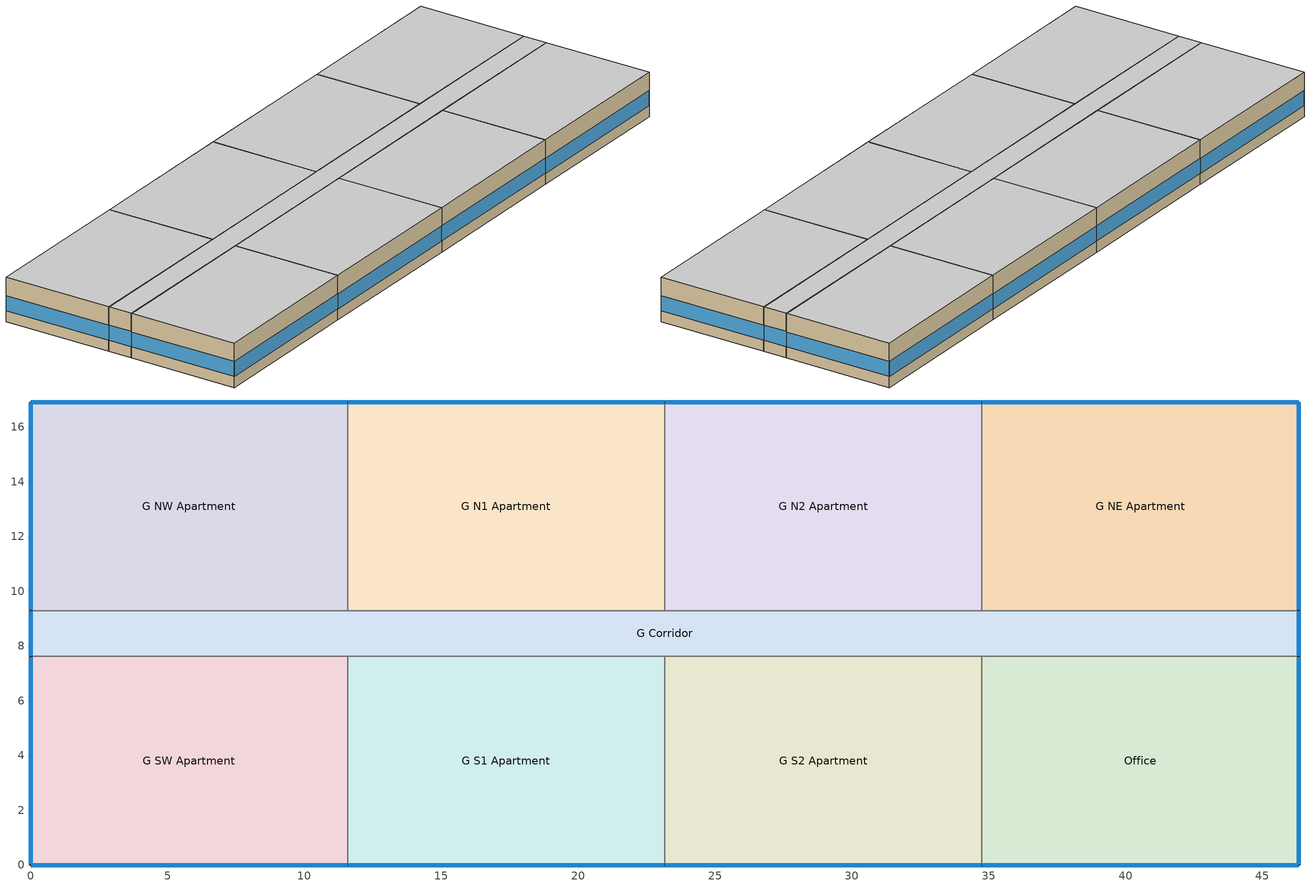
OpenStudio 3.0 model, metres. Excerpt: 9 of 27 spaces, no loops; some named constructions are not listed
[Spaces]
G S1 Apartment
 floor ground: 23.16,7.62 23.16,0 11.58,0 11.58,7.62 z0
 wall outside: 11.58,0 23.16,0 z0:3.05
 wall to G S2 Apartment: 23.16,0 23.16,7.62 z0:3.05
 wall to G Corridor: 23.16,7.62 11.58,7.62 z0:3.05
 wall to G SW Apartment: 11.58,7.62 11.58,0 z0:3.05
 window (BTAP-Ext-FixedWindow:U=0.190 SHGC=0.600): 11.61,0 23.14,0 z0.76:1.78
 ceiling adiabatic (BTAP-Int-Wall): 23.16,0 23.16,7.62 11.58,7.62 11.58,0 z3.05
G S2 Apartment
 floor ground: 34.75,7.62 34.75,0 23.16,0 23.16,7.62 z0
 wall outside: 23.16,0 34.75,0 z0:3.05
 wall to Office: 34.75,0 34.75,7.62 z0:3.05
 wall to G Corridor: 34.75,7.62 23.16,7.62 z0:3.05
 window (BTAP-Ext-FixedWindow:U=0.190 SHGC=0.600): 23.19,0 34.72,0 z0.76:1.78
 ceiling adiabatic (BTAP-Int-Wall): 34.75,0 34.75,7.62 23.16,7.62 23.16,0 z3.05
G NE Apartment
 floor ground: 46.33,16.92 46.33,9.3 34.75,9.3 34.75,16.92 z0
 wall outside: 46.33,9.3 46.33,16.92 34.75,16.92 z0:3.05
 wall to G Corridor: 34.75,9.3 46.33,9.3 z0:3.05
 wall to G N2 Apartment: 34.75,16.92 34.75,9.3 z0:3.05
 window (BTAP-Ext-FixedWindow:U=0.190 SHGC=0.600): 46.33,9.32 46.33,16.89 / 46.3,16.92 34.77,16.92 z0.76:1.78
 ceiling adiabatic (BTAP-Int-Wall): 46.33,9.3 46.33,16.92 34.75,16.92 34.75,9.3 z3.05
G NW Apartment
 floor ground: 11.58,16.92 11.58,9.3 0,9.3 0,16.92 z0
 wall outside: 11.58,16.92 0,16.92 0,9.3 z0:3.05
 wall to G N1 Apartment: 11.58,9.3 11.58,16.92 z0:3.05
 wall to G Corridor: 0,9.3 11.58,9.3 z0:3.05
 window (BTAP-Ext-FixedWindow:U=0.190 SHGC=0.600): 11.56,16.92 0.03,16.92 / 0,16.89 0,9.32 z0.76:1.78
 ceiling adiabatic (BTAP-Int-Wall): 11.58,9.3 11.58,16.92 0,16.92 0,9.3 z3.05
G N1 Apartment
 floor ground: 23.16,16.92 23.16,9.3 11.58,9.3 11.58,16.92 z0
 wall outside: 23.16,16.92 11.58,16.92 z0:3.05
 wall to G N2 Apartment: 23.16,9.3 23.16,16.92 z0:3.05
 wall to G Corridor: 11.58,9.3 23.16,9.3 z0:3.05
 window (BTAP-Ext-FixedWindow:U=0.190 SHGC=0.600): 23.14,16.92 11.61,16.92 z0.76:1.78
 ceiling adiabatic (BTAP-Int-Wall): 23.16,9.3 23.16,16.92 11.58,16.92 11.58,9.3 z3.05
Office
 floor ground: 46.33,7.62 46.33,0 34.75,0 34.75,7.62 z0
 wall outside: 34.75,0 46.33,0 46.33,7.62 z0:3.05
 wall to G Corridor: 46.33,7.62 34.75,7.62 z0:3.05
 window (BTAP-Ext-FixedWindow:U=0.190 SHGC=0.600): 46.33,0.03 46.33,7.59 / 34.77,0 46.3,0 z0.76:1.78
 ceiling adiabatic (BTAP-Int-Wall): 46.33,0 46.33,7.62 34.75,7.62 34.75,0 z3.05
G Corridor
 floor ground: 46.33,9.3 46.33,7.62 0,7.62 0,9.3 z0
 wall outside: 46.33,7.62 46.33,9.3 / 0,9.3 0,7.62 z0:3.05
 wall to G N2 Apartment: 34.75,9.3 23.16,9.3 z0:3.05
 wall to G SW Apartment: 0,7.62 11.58,7.62 z0:3.05
 window (BTAP-Ext-FixedWindow:U=0.190 SHGC=0.600): 46.33,7.65 46.33,9.27 / 0,9.27 0,7.65 z0.76:1.81
 ceiling adiabatic (BTAP-Int-Wall): 46.33,7.62 46.33,9.3 0,9.3 0,7.62 z3.05
G SW Apartment
 floor ground: 11.58,7.62 11.58,0 0,0 0,7.62 z0
 wall outside: 0,7.62 0,0 11.58,0 z0:3.05
 window (BTAP-Ext-FixedWindow:U=0.190 SHGC=0.600): 0.03,0 11.56,0 / 0,7.59 0,0.03 z0.76:1.78
 ceiling adiabatic (BTAP-Int-Wall): 11.58,0 11.58,7.62 0,7.62 0,0 z3.05
G N2 Apartment
 floor ground: 34.75,16.92 34.75,9.3 23.16,9.3 23.16,16.92 z0
 wall outside: 34.75,16.92 23.16,16.92 z0:3.05
 window (BTAP-Ext-FixedWindow:U=0.190 SHGC=0.600): 34.72,16.92 23.19,16.92 z0.76:1.78
 ceiling adiabatic (BTAP-Int-Wall): 34.75,9.3 34.75,16.92 23.16,16.92 23.16,9.3 z3.05
[Curve:Quadratic]
Name | Coefficient1 Constant | Coefficient2 x | Coefficient3 x**2 | Minimum Value of x | Maximum Value of x
Mitsubishi Hyper Heating VRF Outdoor Unit CCAPFFF curve; Mitsubishi Hyper Heating VRF Outdoor Unit HCAPFFF curve | 0.8 | 0.2 | 0 | 0.5 | 1.5
Mitsubishi Hyper Heating VRF Outdoor Unit CEIRFFF curve; Mitsubishi Hyper Heating VRF Outdoor Unit HEIRFFF curve | 1 | 0 | 0 | 0 | 1
Mitsubishi Hyper Heating VRF Outdoor Unit CCR curve | 0.6216 | 0.4732 | -0.0952 | 1 | 1.3
Mitsubishi Hyper Heating VRF Outdoor Unit HCR curve | 0.9016 | 0.1214 | -0.0229 | 1 | 1.3
[Curve:Biquadratic] Minimum Value of x=15
Name | Coefficient1 Constant | Coefficient2 x | Coefficient3 x**2 | Coefficient4 y | Coefficient5 y**2 | Coefficient6 x*y | Maximum Value of x | Minimum Value of y | Maximum Value of y
Mitsubishi Hyper Heating VRF Outdoor Unit CCAPFT curve | 0.041806 | 0.0640406 | -0.000556932 | 0.00840778 | -0.00010814 | -0.000333479 | 24 | -5 | 43
Mitsubishi Hyper Heating VRF Outdoor Unit CEIRFT curve | 0.60344 | 0.0108251 | -0.000129701 | -0.00687097 | 0.000288952 | 0.000152497 | 24 | -5 | 43
Mitsubishi Hyper Heating VRF Outdoor Unit HCAPFT curve | 1.04243 | 0.0320234 | -0.00158028 | 0.0255781 | -0.000168303 | -0.00103771 | 27.2 | -25 | 15
Mitsubishi Hyper Heating VRF Outdoor Unit HEIRFT curve | 1.14888 | 0.0582594 | -0.00247355 | -0.0220304 | -7.01977e-05 | -0.00028168 | 27.2 | -25 | 15
Mitsubishi Hyper Heating VRF Outdoor Unit Low CCAPFT curve | 0.00653214 | 0.0701963 | -0.000779728 | 9.18264e-05 | -3.53531e-06 | -1.10985e-06 | 24 | -5 | 27.2
Mitsubishi Hyper Heating VRF Outdoor Unit High CCAPFT curve | 0.0241361 | 0.0680502 | -0.000323642 | 0.00805139 | 1.58197e-06 | -0.000740208 | 24 | -5 | 43
Mitsubishi Hyper Heating VRF Outdoor Unit Low CEIRFT curve | 0.637813 | 0.00686888 | -7.55358e-06 | 0.00196302 | 2.69677e-08 | -2.49728e-05 | 23.9 | -5 | 27.2
Mitsubishi Hyper Heating VRF Outdoor Unit High CEIRFT curve | -0.133847 | 0.0340484 | -0.000437229 | 0.0205905 | 3.17958e-06 | -0.000136501 | 23.9 | 22.7 | 43
Mitsubishi Hyper Heating VRF Outdoor Unit Low HCAPFT curve | 1.2945 | 0.00280103 | 5.16831e-05 | 0.0210171 | -1.72877e-06 | 0.000190881 | 27.2 | -25 | -8.3
Mitsubishi Hyper Heating VRF Outdoor Unit High HCAPFT curve | 1.1646 | 0.0226437 | -0.00143802 | 0.0116004 | 1.95695e-05 | -0.000445733 | 27.2 | -25 | 15.5
Mitsubishi Hyper Heating VRF Outdoor Unit Low HEIRFT curve | 0.724384 | 0.138268 | -0.00356264 | 0.00899376 | 4.16922e-06 | -3.92283e-05 | 27.2 | -25 | -8.3
Mitsubishi Hyper Heating VRF Outdoor Unit High HEIRFT curve | 1.84182 | -0.00557935 | -0.00116121 | -0.0644276 | 0.000476928 | 0.00154004 | 27.2 | -25 | 15.5
[Table:MultiVariableLookup]
Mitsubishi Hyper Heating VRF Outdoor Unit Defrost HEIRFT curve 25: LinearInterpolationOfTable, 2, BiQuadratic, SingleLineIndependentVariableWithMatrix, 1, 15, 27.2, -25, 6, Temperature, Temperature, Dimensionless, 2, 15, -25, 1.052, 15, -10, 1.052, 15, -8, 1.052, 15, -6, 1.052, 15, -4, 1.111, 15, -2, 1.149, 15, 0, 1.205, 15, 1, 1.205, 15, 2, 1.19, 15, 4, 1.052, 15, 6, 1, 27.2, -25, 1.052, 27.2, -10, 1.052, 27.2, -8, 1.052, 27.2, -6, 1.052, 27.2, -4, 1.111, 27.2, -2, 1.149, 27.2, 0, 1.205, 27.2, 1, 1.205, 27.2, 2, 1.19, 27.2, 4, 1.052, 27.2, 6, 1
Mitsubishi Hyper Heating VRF Outdoor Unit CCAPFPL curve: LinearInterpolationOfTable, 2, Biquadratic, SingleLineIndependentVariableWithMatrix, 1, 7.625, 175.375, 0.5, 1.3, Dimensionless, Dimensionless, 2, 7.625, 0.5, 1, 7.625, 0.75, 1, 7.625, 1, 1, 7.625, 1.3, 1, 61, 0.5, 1, 61, 0.75, 1, 61, 1, 0.9075, 61, 1.3, 0.9025, 91.5, 0.5, 1, 91.5, 0.75, 0.955, 91.5, 1, 0.86, 91.5, 1.3, 0.855, 122, 0.5, 1, 122, 0.75, 0.905, 122, 1, 0.82, 122, 1.3, 0.81, 175.375, 0.5, 1, 175.375, 0.75, 0.83, 175.375, 1, 0.76, 175.375, 1.3, 0.74
[Curve:Cubic]
Name | Coefficient1 Constant | Coefficient2 x | Coefficient3 x**2 | Coefficient4 x**3 | Minimum Value of x | Maximum Value of x
Mitsubishi Hyper Heating VRF Outdoor Unit CCAPFT Boundary curve | 94.997 | -9.7363 | 0.4601 | -0.0075 | 11 | 30
Mitsubishi Hyper Heating VRF Outdoor Unit CEIRFT Boundary curve | 94.997 | -9.7363 | 0.4601 | -0.0075 | 15 | 24
Mitsubishi Hyper Heating VRF Outdoor Unit Low CEIRFPLR curve | 0.2021 | 0.464 | 0.4081 | -0.0723 | 0.5 | 1
Mitsubishi Hyper Heating VRF Outdoor Unit High CEIRFPLR curve | 2.0857 | -3.1154 | 2.9151 | -0.8855 | 1 | 1.5
Mitsubishi Hyper Heating VRF Outdoor Unit on-off CPLFFPLR curve; Mitsubishi Hyper Heating VRF Outdoor Unit on-off HPLFFPLR curve | 0.85 | 0.15 | 0 | 0 | 0 | 1
Mitsubishi Hyper Heating VRF Outdoor Unit HCAPFT Boundary curve; Mitsubishi Hyper Heating VRF Outdoor Unit HEIRFT Boundary curve | -4.0154 | 0.3263 | -0.0406 | 0 | 15 | 27.2
Mitsubishi Hyper Heating VRF Outdoor Unit Low HEIRFPLR curve | -0.123 | 1.8753 | -1.4444 | 0.6918 | 0.5 | 1
Mitsubishi Hyper Heating VRF Outdoor Unit High HEIRFPLR curve | -8.0149 | 24.269 | -21.472 | 6.2179 | 1 | 1.3
Mitsubishi Hyper Heating VRF Outdoor Unit HCAPFPL curve | 1.007 | -0.0008 | 4e-06 | -1e-08 | 7.625 | 175.375
